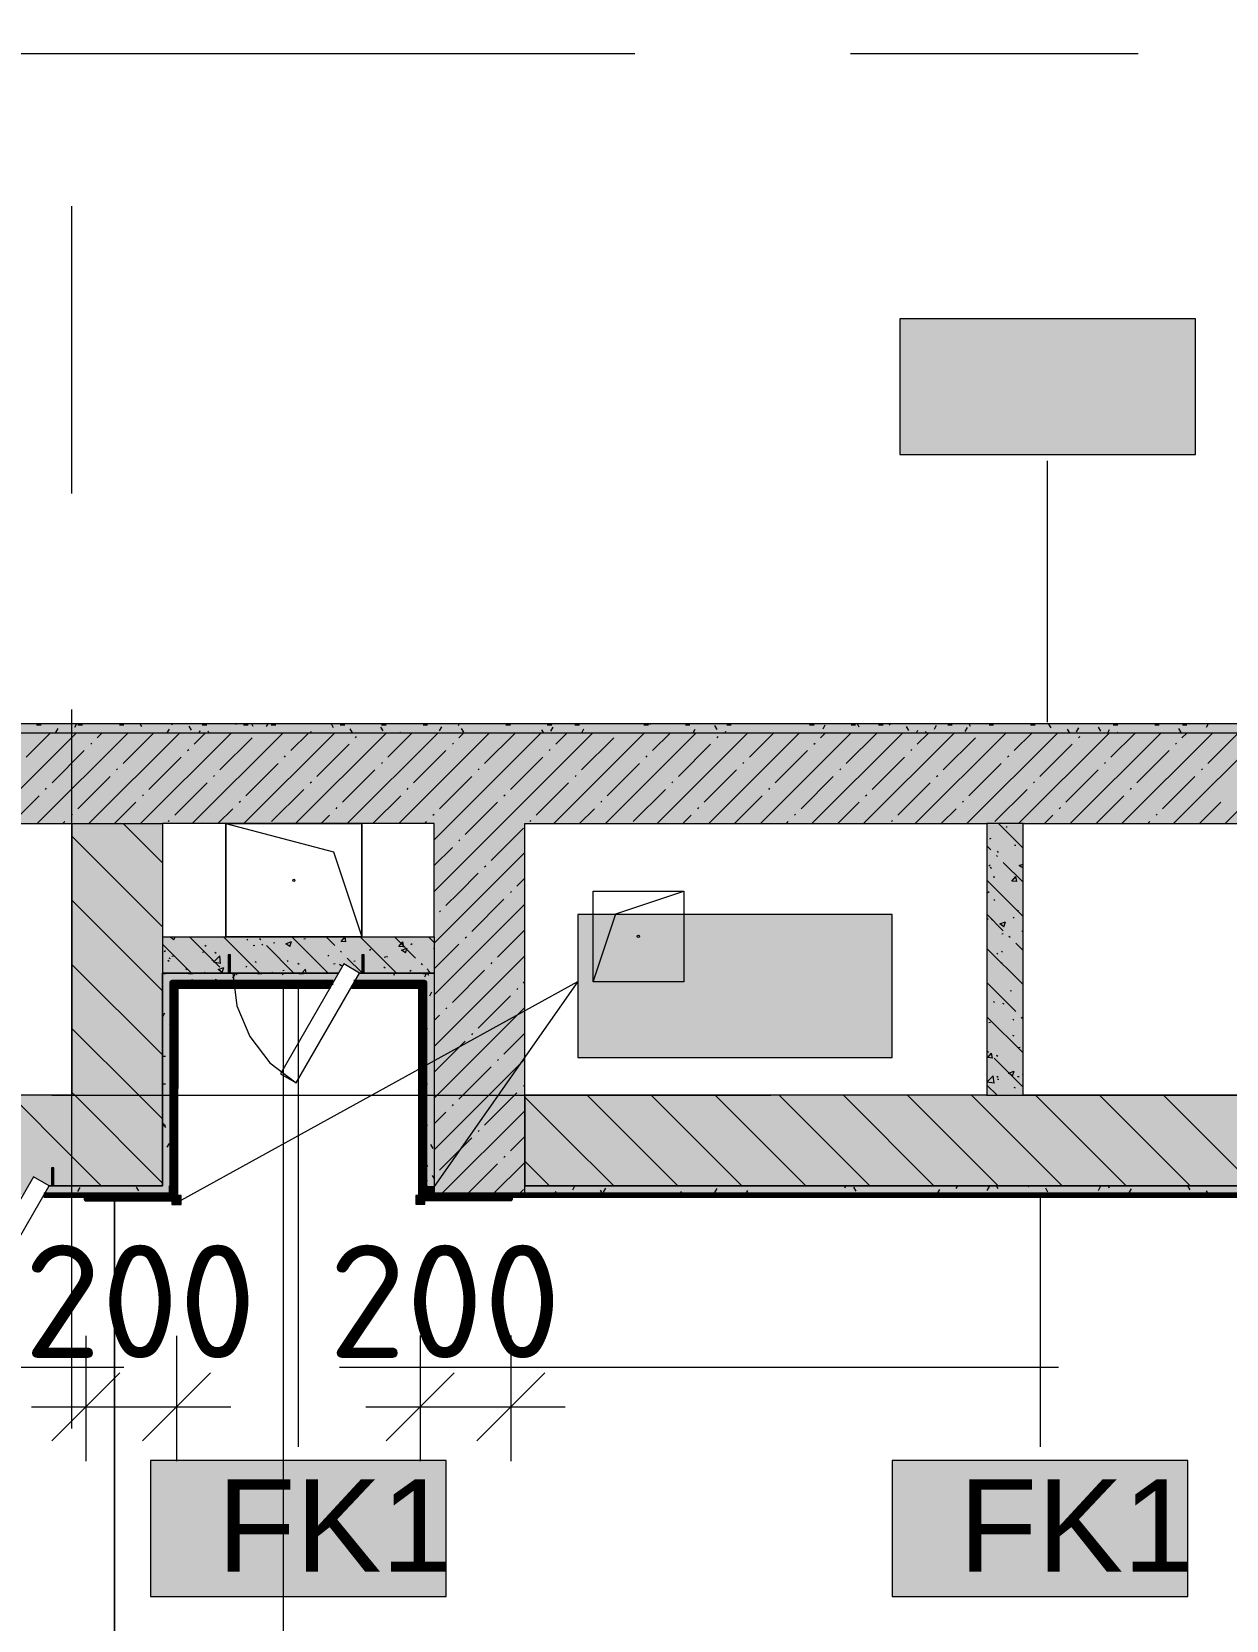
# Model space of a CAD drawing. Header units: millimetres. Extents: x -3817 to 677485, y -22715 to 103890.
# Drawn here: x 61315 to 63952, y 11852 to 15360 of the extents above; entities that cross this region are included whole.
import ezdxf

# ---------------------------------------------------------------- set-up
doc = ezdxf.new("R2010")
doc.units = ezdxf.units.MM
doc.layers.add('PDF _Геометрия', color=7, linetype='Continuous', true_color=0x1d1d1d)
doc.layers.add('PDF _Сплошная заливка', color=7, linetype='Continuous', true_color=0xffffff)
doc.layers.add('PDF _Текст', color=7, linetype='Continuous')
doc.styles.add('PDF GOST-Common', font='arial.ttf')
doc.styles.add('PDF ISOCPEUR', font='isocpeur.ttf')

msp = doc.modelspace()

# ---------------------------------------------------------------- hatches: boundary and pattern name
at = {"layer": 'PDF _Сплошная заливка', "transparency": 33554559}
for points in [[(62268.2, 13811.3), (66383.3, 13811.3), (66383.3, 13831.3), (61003.3, 13831.3), (61003.3, 13811.3)], [(63503.3, 13611.3), (66403.3, 13611.3), (66403.3, 13811.3), (61003.3, 13811.3), (61003.3, 13611.3), (63423.3, 13611.3)], [(62268.2, 13458.7), (62403.3, 13458.7), (62403.3, 13611.3), (62203.3, 13611.3), (62203.3, 13458.7)], [(61403.3, 13011.4), (61603.3, 13011.4), (61603.3, 13458.7), (61403.3, 13458.7), (61403.3, 13109.7)], [(62403.3, 12791.4), (62403.3, 13458.7), (62203.3, 13458.7), (62203.3, 12791.4), (62268.2, 12791.4)], [(62203.3, 13281.3), (62203.3, 13361.3), (61603.3, 13361.3), (61603.3, 13281.3), (61748.3, 13281.3), (61748.3, 13321.3), (61753.3, 13321.3), (61753.3, 13281.3), (61992.1, 13281.3), (62003.6, 13301.4), (62038.3, 13281.3), (62043.3, 13281.3), (62043.3, 13321.3), (62048.3, 13321.3), (62048.3, 13281.3)], [(61603.3, 12811.3), (61623.3, 12811.3), (61623.3, 13261.4), (61603.3, 13261.4), (61603.3, 12884.9)], [(62183.3, 12811.3), (62203.3, 12811.3), (62203.3, 13281.3), (62183.3, 13281.3), (62183.3, 12884.9)], [(59583.3, 12811.3), (60963.3, 12811.3), (60963.3, 12851.3), (60968.3, 12851.3), (60968.3, 12811.3), (61307.1, 12811.3), (61318.6, 12831.3), (61353.3, 12811.3), (61358.3, 12811.3), (61358.3, 12851.3), (61363.3, 12851.3), (61363.3, 12811.3), (61403.3, 12811.3), (61403.3, 13011.4), (59583.3, 13011.4)], [(61603.3, 12811.3), (61603.3, 13011.4), (61403.3, 13011.4), (61403.3, 12811.3), (61526.1, 12811.3)]]:
    msp.add_hatch(color=256, dxfattribs=at).paths.add_polyline_path(points)
h = msp.add_hatch(color=256, dxfattribs=at)
h.paths.add_polyline_path([(62183.3, 13261.4), (62183.3, 13281.3), (62038.3, 13281.3), (62026.7, 13261.4), (62182.3, 13261.4)], flags=0)
h.paths.add_polyline_path([(61603.3, 13261.4), (61980.5, 13261.4), (61992.1, 13281.3), (61603.3, 13281.3)], flags=0)
at = {"layer": 'PDF _Сплошная заливка', "true_color": 0x8080ff, "transparency": 33554559}
h = msp.add_hatch(color=171, dxfattribs=at)
h.paths.add_polyline_path([(61863.6, 13250.3), (61974.2, 13250.3), (61980, 13260.4), (61624.3, 13260.4), (61624.3, 13250.3)], flags=0)
h.paths.add_polyline_path([(62182.3, 13250.3), (62182.3, 13260.4), (62026.1, 13260.4), (62020.4, 13250.3), (62038.3, 13250.3)], flags=0)
at = {"layer": 'PDF _Сплошная заливка', "transparency": 33554559}
h = msp.add_hatch(color=256, dxfattribs=at)
h.paths.add_polyline_path([(73783.3, 12811.3), (73783.3, 13011.4), (73173.1, 13011.4), (73173.1, 12811.3), (73203.1, 12811.3)], flags=0)
h.paths.add_polyline_path([(72223.1, 12811.3), (72223.1, 13011.4), (69862.1, 13011.4), (69862.1, 12811.3), (72193.1, 12811.3)], flags=0)
h.paths.add_polyline_path([(68205.7, 12811.3), (68912.1, 12811.3), (68912.1, 13011.4), (67003.3, 13011.4), (67003.3, 12811.3)], flags=0)
h.paths.add_polyline_path([(65237, 12811.3), (66803.3, 12811.3), (66803.3, 13011.4), (62491.6, 13011.4), (62491.6, 12811.3)], flags=0)
h = msp.add_hatch(color=256, dxfattribs=at)
h.paths.add_polyline_path([(56643.3, 12791.4), (56853.3, 12791.4), (56853.3, 12811.3), (56643.3, 12811.3)], flags=0)
h.paths.add_polyline_path([(53362, 12791.4), (55435.5, 12791.4), (55447.1, 12811.3), (51953.3, 12811.3), (51953.3, 12791.4)], flags=0)
h.paths.add_polyline_path([(55943.3, 12791.4), (55943.3, 12811.3), (55493.3, 12811.3), (55481.7, 12791.4), (55493.3, 12791.4)], flags=0)
h.paths.add_polyline_path([(57553.3, 12791.4), (57773.3, 12791.4), (57773.3, 12811.3), (57553.3, 12811.3)], flags=0)
h.paths.add_polyline_path([(61403.3, 12791.4), (61403.3, 12811.3), (61353.3, 12811.3), (61341.7, 12791.4), (61353.3, 12791.4)], flags=0)
h.paths.add_polyline_path([(58683.3, 12791.4), (58683.3, 12811.3), (58473.3, 12811.3), (58473.3, 12791.4)], flags=0)
h.paths.add_polyline_path([(61295.5, 12791.4), (61307.1, 12811.3), (59383.3, 12811.3), (59383.3, 12791.4), (61128.6, 12791.4)], flags=0)
h = msp.add_hatch(color=256, dxfattribs=at)
h.paths.add_polyline_path([(75627.5, 12791.4), (75723.3, 12791.4), (75723.3, 12811.3), (73203.1, 12811.1), (73203.1, 12803.3), (73173.1, 12803.3), (73173.1, 12791.4), (74143.2, 12791.4)], flags=0)
h.paths.add_polyline_path([(71174.4, 12791.4), (72223.1, 12791.4), (72223.1, 12803.3), (72193.1, 12803.3), (72193.1, 12811.3), (69892.1, 12811.3), (69892.1, 12803.3), (69862.1, 12803.3), (69862.1, 12791.4)], flags=0)
h.paths.add_polyline_path([(68912.1, 12791.4), (68912.1, 12803.3), (68882.1, 12803.3), (68882.1, 12811.3), (62491.6, 12811.3), (62491.6, 12791.4), (68882.1, 12791.4)], flags=0)
at = {"layer": 'PDF _Сплошная заливка', "true_color": 0x8080ff, "transparency": 33554559}
msp.add_hatch(color=171, dxfattribs=at).paths.add_polyline_path([(61634.3, 12780.3), (61634.3, 12790.4), (61434.3, 12790.4), (61434.3, 12780.3), (61526.1, 12780.3)])

# ---------------------------------------------------------------- linework, layer by layer
at = {"layer": 'PDF _Геометрия', "color": 9, "lineweight": 9, "true_color": 0xc0c0c0}
for points in [[(66383.3, 13811.3), (61003.3, 13811.3), (61003.3, 13831.3), (61003.3, 14211.3), (60403.3, 14211.3), (60403.3, 13831.3), (60403.3, 13811.3), (57813.3, 13811.3), (57793.3, 13811.3), (57793.3, 17785.1), (57793.3, 17731.3), (57593.3, 17731.3), (57593.3, 17785.1), (57593.3, 17731.3), (57793.3, 17731.3), (57793.3, 13811.3), (60403.3, 13811.3), (60403.3, 13611.3), (59583.3, 13611.3), (59583.3, 13011.4), (60803.3, 13011.4), (60803.3, 13611.3)], [(66803.3, 13611.3), (66803.3, 13011.4), (64703.3, 13011.4), (64703.3, 13611.3), (66403.3, 13611.3), (66403.3, 13811.3), (61003.3, 13811.3)], [(61623.3, 12811.3), (61623.3, 12791.4), (61403.3, 12791.4), (61341.7, 12791.4)], [(62183.3, 12811.3), (62183.3, 12791.4), (62203.3, 12791.4)], [(62403.3, 12791.4), (62203.3, 12791.4), (62403.3, 12791.4), (62491.6, 12791.4), (68912.1, 12791.4), (68912.1, 12803.3)]]:
    msp.add_lwpolyline(points, dxfattribs=at)
at = {"layer": 'PDF _Геометрия', "color": 253, "lineweight": 9, "true_color": 0xaaaaaa}
for points in [[(61058.8, 15311.3), (62646.3, 15311.3)], [(63122.6, 15311.3), (63757.6, 15311.3)], [(61403.3, 14339.8), (61403.3, 14974.8)], [(61403.3, 12276), (61403.3, 13863.5)], [(61758.3, 13281.3), (61767.8, 13208.9), (61795.8, 13141.4), (61840.3, 13083.4), (61898.3, 13038.9)], [(61358.8, 13011.4), (62946.3, 13011.4)], [(63422.6, 13011.4), (64057.6, 13011.4)], [(60882.6, 12411.3), (61517.6, 12411.3)], [(61993.8, 12411.3), (63581.3, 12411.3)]]:
    msp.add_lwpolyline(points, dxfattribs=at)
at = {"layer": 'PDF _Геометрия', "color": 7, "lineweight": 9}
for points in [[(63884, 14726), (63230.9, 14726), (63230.9, 14426), (63884, 14426)], [(62043.3, 13361.3), (61743.3, 13361.3), (61743.3, 13611.3), (62043.3, 13611.3)], [(62043.3, 13361.3), (62043.3, 13611.3), (61743.3, 13611.3), (61743.3, 13361.3)], [(62754, 13462.1), (62754, 13262.1), (62554, 13262.1), (62554, 13462.1)], [(63214.2, 13410.3), (62520.3, 13410.3), (62520.3, 13095), (63214.2, 13095)], [(63214.2, 13410.3), (62520.3, 13410.3), (62520.3, 13095), (63214.2, 13095)], [(62229.8, 12204.9), (61576.7, 12204.9), (61576.7, 11904.9), (62229.8, 11904.9)], [(63867.4, 12204.9), (63214.2, 12204.9), (63214.2, 11904.9), (63867.4, 11904.9)]]:
    msp.add_lwpolyline(points, close=True, dxfattribs=at)
for points in [[(63557.5, 13835.3), (63557.5, 14412.1)], [(66375.3, 13831.3), (61031.3, 13831.3)], [(61403.3, 13611.3), (61603.3, 13611.3)], [(61743.3, 13611.3), (61980.8, 13548.8), (62043.3, 13361.3)], [(63503.3, 13611.3), (63423.3, 13611.3)], [(62554, 13262.1), (62604, 13412.1), (62754, 13462.1)], [(61603.3, 13361.3), (61603.3, 13281.3)], [(62203.3, 13361.3), (62203.3, 13281.3), (62203.3, 12931.9), (62203.3, 12811.3), (62203.3, 12791.4)], [(61980.5, 13261.4), (61623.3, 13261.4)], [(61623.3, 13260.4), (61623.3, 12811.3)], [(61644.3, 12780.1), (62520.3, 13262.8), (62182.3, 12780.6)], [(61903.2, 13260.8), (61903.2, 12235)], [(62182.3, 13261.4), (62026.7, 13261.4)], [(62183.3, 12811.3), (62183.3, 12931.9), (62183.3, 13261.4)], [(62203.3, 13281.3), (62203.3, 12931.9), (62203.3, 12811.3)], [(61869.9, 13255.4), (61869.9, 11609.3), (61823.7, 11609.3)], [(63423.3, 13011.4), (63503.3, 13011.4)], [(62403.3, 12791.4), (62403.3, 12811.3)], [(61497.1, 12786.3), (61497.1, 11781.3), (61497.1, 12785.4)], [(63540.8, 12790.8), (63540.8, 12235)], [(61434.3, 12480.3), (61434.3, 12323.5), (61434.3, 12203.5)], [(61634.3, 12480.3), (61634.3, 12323.5), (61634.3, 12203.5)], [(62172.3, 12481.3), (62172.3, 12323.5), (62172.3, 12203.5)], [(62372.3, 12481.3), (62372.3, 12323.5), (62372.3, 12203.5)], [(61314.3, 12323.5), (61754.3, 12323.5)], [(62052.3, 12323.5), (62492.3, 12323.5)]]:
    msp.add_lwpolyline(points, dxfattribs=at)
at = {"layer": 'PDF _Геометрия', "color": 253, "lineweight": 9, "true_color": 0x9b9b9b}
for points in [[(61325.2, 13829), (61335.2, 13829)], [(61372.3, 13821.2), (61367.2, 13812.5)], [(61413.4, 13831.3), (61408.9, 13823.6)], [(61416.6, 13829), (61426.7, 13829)], [(61508.1, 13829), (61518.1, 13829)], [(61518.9, 13831.3), (61518.6, 13830.7)], [(61557.6, 13824.8), (61553.8, 13831.3)], [(61618, 13820.1), (61613, 13811.4)], [(61625.6, 13828.9), (61624.2, 13831.3)], [(61667.3, 13817.7), (61662.2, 13826.4)], [(61690.9, 13829), (61701, 13829)], [(61765.3, 13831.3), (61764.3, 13829.6)], [(61782.4, 13829), (61792.4, 13829)], [(61803.3, 13825.9), (61800.2, 13831.3)], [(61835.7, 13831.3), (61832.3, 13825.5)], [(61843.3, 13829), (61853.4, 13829)], [(61981, 13822.9), (61976.2, 13831.3)], [(61995.7, 13829), (62005.8, 13829)], [(62022.7, 13811.7), (62017.6, 13820.5)], [(62090.7, 13815.8), (62085.7, 13824.5)], [(62087.2, 13829), (62097.2, 13829)], [(62178.6, 13829), (62188.7, 13829)], [(62219.2, 13825), (62214.1, 13816.2)], [(62258, 13831.3), (62255.8, 13827.4)], [(62268.4, 13812.8), (62263.4, 13821.5)], [(62361.5, 13829), (62371.6, 13829)], [(62452.9, 13829), (62463, 13829)], [(62464.9, 13823.9), (62459.9, 13815.2)], [(62513.9, 13829), (62524, 13829)], [(62532.9, 13819.8), (62528.1, 13811.3)], [(62666.3, 13829), (62676.4, 13829)], [(62680.4, 13831.3), (62679.2, 13829.3)], [(62757.7, 13829), (62767.8, 13829)], [(62786.3, 13830.3), (62785.6, 13831.3)], [(62827.9, 13819.1), (62822.9, 13827.8)], [(62849.2, 13829), (62859.2, 13829)], [(63032.1, 13829), (63042.1, 13829)], [(63066, 13828.7), (63061, 13820)], [(63102.7, 13831.3), (63102.6, 13831.2)], [(63123.5, 13829), (63133.6, 13829)], [(63141.7, 13824.3), (63137.6, 13831.3)], [(63184.5, 13829), (63194.5, 13829)], [(63209.7, 13828.4), (63208, 13831.3)], [(63251.3, 13817.2), (63246.3, 13825.9)], [(63311.8, 13827.7), (63306.7, 13818.9)], [(63336.9, 13829), (63346.9, 13829)], [(63379.8, 13823.6), (63374.8, 13814.9)], [(63387.4, 13825.4), (63384, 13831.3)], [(63428.3, 13829), (63438.4, 13829)], [(63519.7, 13829), (63529.8, 13829)], [(63565.1, 13822.4), (63560.1, 13831.1)], [(63606.7, 13811.3), (63601.7, 13819.9)], [(63625.5, 13822.5), (63620.5, 13813.8)], [(63674.8, 13815.3), (63669.8, 13824)], [(63702.6, 13829), (63712.7, 13829)], [(63794.1, 13829), (63804.1, 13829)], [(63852.5, 13812.3), (63847.5, 13821)], [(63855, 13829), (63865.1, 13829)], [(63912.2, 13831.3), (63907.9, 13823.8)], [(61686, 13816), (61683.4, 13811.3)], [(61706.1, 13811.3), (61703.9, 13815.3)], [(61931.8, 13814.9), (61929.7, 13811.3)], [(62128.5, 13811.3), (62127.3, 13813.4)], [(62423.3, 13812.7), (62422.5, 13811.3)], [(62445.2, 13811.3), (62441.1, 13818.6)], [(62550.8, 13811.3), (62550.7, 13811.5)], [(62778.7, 13818.7), (62774.4, 13811.3)], [(62846.7, 13814.6), (62844.8, 13811.3)], [(63270.1, 13816.5), (63267.2, 13811.3)], [(63289.9, 13811.3), (63288, 13814.8)], [(63693.6, 13818.4), (63689.5, 13811.3)], [(63712.3, 13811.3), (63711.4, 13812.9)], [(61603.3, 13280.4), (61609.6, 13280.4)], [(61660.5, 13280.4), (61670.5, 13280.4)], [(61671.7, 13261.4), (61668.5, 13266.9)], [(61721.4, 13267.6), (61717.8, 13261.4)], [(61763, 13278.8), (61758, 13270.1)], [(61768, 13277.5), (61765.8, 13281.3)], [(61799.7, 13281.3), (61799.7, 13281.2)], [(61812.9, 13280.4), (61822.9, 13280.4)], [(61847.7, 13261.4), (61846.2, 13263.9)], [(61870.1, 13281.3), (61867.7, 13277.2)], [(61904.3, 13280.4), (61914.4, 13280.4)], [(61967.1, 13266.5), (61964.1, 13261.4)], [(62035.2, 13262.5), (62034.5, 13261.4)], [(62116.5, 13281.3), (62113.4, 13276.1)], [(62178.6, 13280.4), (62183.3, 13280.4), (62188.7, 13280.4)], [(62186.5, 13280.7), (62183.3, 13275.1), (62181.5, 13272)], [(62191.4, 13275.6), (62188.1, 13281.3)], [(62197.6, 13239.1), (62192.6, 13230.3)], [(61607.7, 13192.5), (61603.3, 13184.9)], [(61623.3, 13162.4), (61619.8, 13168.4)], [(62183.3, 13158.5), (62188.7, 13158.5)], [(61603.3, 13097.5), (61609.6, 13097.5)], [(61603.3, 13036.5), (61609.6, 13036.5)], [(62183.3, 13036.5), (62188.7, 13036.5)], [(61606.6, 12946.8), (61603.3, 12941.1)], [(61603.3, 12945.1), (61609.6, 12945.1)], [(61610.7, 12940.4), (61605.7, 12949.1)], [(62183.3, 12945.1), (62188.7, 12945.1)], [(61617.7, 12905.2), (61612.7, 12896.5)], [(62200.7, 12893.8), (62195.6, 12902.6)], [(62188.4, 12857.3), (62183.4, 12848.5)], [(61420.7, 12807.7), (61415.7, 12799)], [(61458, 12811.3), (61457.3, 12810.2)], [(61550.8, 12800.2), (61545.8, 12808.9)], [(62183.3, 12823.2), (62188.7, 12823.2)], [(62203.3, 12828.4), (62199.7, 12834.5)], [(62513.3, 12810.4), (62508.3, 12801.7)], [(62575.4, 12793.4), (62570.4, 12802.1)], [(62581.3, 12806.4), (62576.3, 12797.6)], [(62827.1, 12805.3), (62822, 12796.6)], [(63093.3, 12810.9), (63093, 12811.3)], [(63112.1, 12811.3), (63109.4, 12806.6)], [(63134.9, 12799.7), (63129.9, 12808.4)], [(63318.5, 12803.1), (63313.5, 12794.4)], [(63358.5, 12811.3), (63355.2, 12805.5)], [(63428.2, 12810.1), (63423.2, 12801.4)], [(63448.7, 12804.9), (63444.9, 12811.3)], [(63516.7, 12809), (63515.3, 12811.3)], [(63558.3, 12797.8), (63553.3, 12806.5)], [(63673.9, 12809.1), (63668.9, 12800.3)], [(63694.4, 12806), (63691.3, 12811.3)], [(63742, 12805), (63737, 12796.3)], [(63872.1, 12803), (63867.3, 12811.3)], [(61386.1, 12792.7), (61396.2, 12792.7)], [(61569, 12792.7), (61579.1, 12792.7)], [(61623.3, 12792.8), (61622.4, 12791.4)], [(62435.8, 12791.4), (62434.3, 12794)], [(62471.7, 12799.3), (62467.1, 12791.4)], [(62544.4, 12792.7), (62554.4, 12792.7)], [(62635.8, 12792.7), (62645.9, 12792.7)], [(62727.3, 12792.7), (62737.3, 12792.7)], [(62752.6, 12791.4), (62748.1, 12799.2)], [(62858.2, 12791.4), (62857.7, 12792.1)], [(62895.1, 12801.2), (62890.1, 12792.5)], [(62910.1, 12792.7), (62920.2, 12792.7)], [(63001.6, 12792.7), (63011.6, 12792.7)], [(63062.5, 12792.7), (63072.6, 12792.7)], [(63214.9, 12792.7), (63225, 12792.7)], [(63276.9, 12791.9), (63276.6, 12791.4)], [(63306.4, 12792.7), (63316.4, 12792.7)], [(63397.8, 12792.7), (63407.9, 12792.7)], [(63580.7, 12792.7), (63590.8, 12792.7)], [(63597.3, 12791.4), (63594.9, 12795.4)], [(63672.1, 12792.7), (63682.2, 12792.7)], [(63733.1, 12792.7), (63743.2, 12792.7)], [(63885.5, 12792.7), (63895.6, 12792.7)], [(63913.7, 12791.8), (63908.7, 12800.5)]]:
    msp.add_lwpolyline(points, dxfattribs=at)
at = {"layer": 'PDF _Геометрия', "lineweight": 9}
for points in [[(61212.5, 13611.3), (61412.5, 13811.3)], [(61302.4, 13758.2), (61355.5, 13811.3)], [(61326.6, 13611.3), (61526.6, 13811.3)], [(61440.6, 13611.3), (61640.6, 13811.3)], [(61444.9, 13786.7), (61447.3, 13789.1)], [(61459.2, 13801), (61469.6, 13811.3)], [(61516.2, 13744), (61583.6, 13811.3)], [(61554.7, 13611.3), (61754.7, 13811.3)], [(61668.7, 13611.3), (61868.7, 13811.3)], [(61673, 13786.7), (61697.7, 13811.3)], [(61730.1, 13729.7), (61801.3, 13801)], [(61782.8, 13611.3), (61982.8, 13811.3)], [(61886.9, 13772.5), (61925.8, 13811.3)], [(61896.8, 13611.3), (62096.8, 13811.3)], [(61943.9, 13715.4), (62015.2, 13786.7)], [(62010.9, 13611.3), (62210.9, 13811.3)], [(62029.4, 13801), (62031.8, 13803.4)], [(62100.7, 13758.2), (62153.9, 13811.3)], [(62124.9, 13611.3), (62324.9, 13811.3)], [(62203.3, 13575.6), (62239, 13611.3), (62439, 13811.3)], [(62203.3, 13461.6), (62353, 13611.3), (62553, 13811.3)], [(62243.3, 13786.7), (62245.7, 13789.1)], [(62257.5, 13801), (62267.9, 13811.3)], [(62314.6, 13744), (62382, 13811.3)], [(62467.1, 13611.3), (62667.1, 13811.3)], [(62471.4, 13786.7), (62496, 13811.3)], [(62528.4, 13729.7), (62599.7, 13801)], [(62581.1, 13611.3), (62781.1, 13811.3)], [(62685.2, 13772.5), (62724.1, 13811.3)], [(62695.2, 13611.3), (62895.2, 13811.3)], [(62742.3, 13715.4), (62813.5, 13786.7)], [(62809.2, 13611.3), (63009.2, 13811.3)], [(62827.8, 13801), (62830.2, 13803.4)], [(62899.1, 13758.2), (62952.2, 13811.3)], [(62923.3, 13611.3), (63123.3, 13811.3)], [(63037.3, 13611.3), (63237.3, 13811.3)], [(63041.6, 13786.7), (63044, 13789.1)], [(63055.9, 13801), (63066.3, 13811.3)], [(63112.9, 13744), (63180.3, 13811.3)], [(63151.4, 13611.3), (63351.4, 13811.3)], [(63265.4, 13611.3), (63465.4, 13811.3)], [(63269.7, 13786.7), (63294.4, 13811.3)], [(63326.8, 13729.7), (63398, 13801)], [(63379.5, 13611.3), (63579.5, 13811.3)], [(63483.6, 13772.5), (63522.5, 13811.3)], [(63493.5, 13611.3), (63693.5, 13811.3)], [(63540.6, 13715.4), (63611.9, 13786.7)], [(63607.6, 13611.3), (63807.6, 13811.3)], [(63626.1, 13801), (63628.5, 13803.4)], [(63697.4, 13758.2), (63750.5, 13811.3)], [(63721.6, 13611.3), (63921.6, 13811.3)], [(63835.7, 13611.3), (64035.7, 13811.3)], [(63840, 13786.7), (63842.3, 13789.1)], [(63854.2, 13801), (63864.6, 13811.3)], [(63911.3, 13744), (63978.6, 13811.3)], [(63949.7, 13611.3), (64149.7, 13811.3)], [(61359.4, 13701.2), (61430.7, 13772.5)], [(61573.2, 13686.9), (61644.5, 13758.2)], [(61658.8, 13772.5), (61661.2, 13774.8)], [(61872.6, 13758.2), (61875, 13760.6)], [(62157.8, 13701.2), (62229, 13772.5)], [(62371.6, 13686.9), (62442.9, 13758.2)], [(62457.1, 13772.5), (62459.5, 13774.8)], [(62671, 13758.2), (62673.3, 13760.6)], [(62956.1, 13701.2), (63027.4, 13772.5)], [(63169.9, 13686.9), (63241.2, 13758.2)], [(63255.5, 13772.5), (63257.8, 13774.8)], [(63469.3, 13758.2), (63471.7, 13760.6)], [(63754.4, 13701.2), (63825.7, 13772.5)], [(61416.4, 13644.2), (61487.7, 13715.4)], [(61502, 13729.7), (61504.3, 13732.1)], [(61715.8, 13715.4), (61718.2, 13717.8)], [(61787.1, 13672.7), (61858.4, 13744)], [(62000.9, 13658.4), (62072.2, 13729.7)], [(62086.5, 13744), (62088.8, 13746.3)], [(62214.8, 13644.2), (62286.1, 13715.4)], [(62300.3, 13729.7), (62302.7, 13732.1)], [(62514.2, 13715.4), (62516.5, 13717.8)], [(62585.4, 13672.7), (62656.7, 13744)], [(62799.3, 13658.4), (62870.6, 13729.7)], [(62884.8, 13744), (62887.2, 13746.3)], [(63013.1, 13644.2), (63084.4, 13715.4)], [(63098.7, 13729.7), (63101, 13732.1)], [(63312.5, 13715.4), (63314.9, 13717.8)], [(63383.8, 13672.7), (63455.1, 13744)], [(63597.6, 13658.4), (63668.9, 13729.7)], [(63683.2, 13744), (63685.5, 13746.3)], [(63811.5, 13644.2), (63882.7, 13715.4)], [(63897, 13729.7), (63899.4, 13732.1)], [(61345.1, 13686.9), (61347.5, 13689.3)], [(61630.3, 13629.9), (61701.6, 13701.2)], [(61844.1, 13615.7), (61915.4, 13686.9)], [(61929.7, 13701.2), (61932, 13703.6)], [(62143.5, 13686.9), (62145.9, 13689.3)], [(62428.6, 13629.9), (62499.9, 13701.2)], [(62642.5, 13615.7), (62713.7, 13686.9)], [(62728, 13701.2), (62730.4, 13703.6)], [(62941.8, 13686.9), (62944.2, 13689.3)], [(63227, 13629.9), (63298.2, 13701.2)], [(63440.8, 13615.7), (63512.1, 13686.9)], [(63526.3, 13701.2), (63528.7, 13703.6)], [(63740.2, 13686.9), (63742.6, 13689.3)], [(61269.6, 13611.3), (61330.9, 13672.7)], [(61497.7, 13611.3), (61544.7, 13658.4)], [(61559, 13672.7), (61561.4, 13675)], [(61725.8, 13611.3), (61758.6, 13644.2)], [(61772.8, 13658.4), (61775.2, 13660.8)], [(61986.7, 13644.2), (61989, 13646.5)], [(62067.9, 13611.3), (62129.2, 13672.7)], [(62271.8, 13587.1), (62296, 13611.3), (62343.1, 13658.4)], [(62357.3, 13672.7), (62359.7, 13675)], [(62524.1, 13611.3), (62556.9, 13644.2)], [(62571.2, 13658.4), (62573.6, 13660.8)], [(62785, 13644.2), (62787.4, 13646.5)], [(62866.3, 13611.3), (62927.6, 13672.7)], [(63094.4, 13611.3), (63141.4, 13658.4)], [(63155.7, 13672.7), (63158.1, 13675)], [(63322.5, 13611.3), (63355.3, 13644.2)], [(63369.5, 13658.4), (63371.9, 13660.8)], [(63583.4, 13644.2), (63585.7, 13646.5)], [(63664.6, 13611.3), (63725.9, 13672.7)], [(63892.7, 13611.3), (63939.8, 13658.4)], [(61383.6, 13611.3), (61387.9, 13615.7)], [(61402.2, 13629.9), (61404.5, 13632.3)], [(61603.3, 13524.8), (61516.7, 13611.3)], [(61616, 13615.7), (61618.4, 13618)], [(61953.9, 13611.3), (61972.4, 13629.9)], [(62182, 13611.3), (62186.3, 13615.7)], [(62200.5, 13629.9), (62202.9, 13632.3)], [(62414.4, 13615.7), (62416.7, 13618)], [(62752.2, 13611.3), (62770.8, 13629.9)], [(62980.3, 13611.3), (62984.6, 13615.7)], [(62998.9, 13629.9), (63001.2, 13632.3)], [(63212.7, 13615.7), (63215.1, 13618)], [(63550.5, 13611.3), (63569.1, 13629.9)], [(63778.6, 13611.3), (63783, 13615.7)], [(63797.2, 13629.9), (63799.6, 13632.3)], [(61603.3, 13383.3), (61528, 13458.7), (61403.3, 13583.3)], [(62257.5, 13572.9), (62259.9, 13575.3)], [(62328.8, 13530.1), (62400.1, 13601.4)], [(62203.3, 13518.6), (62243.3, 13558.6)], [(62203.3, 13347.5), (62314.4, 13458.7), (62403.3, 13547.5)], [(62314.6, 13515.9), (62316.9, 13518.2)], [(62229, 13430.3), (62257.4, 13458.7), (62300.3, 13501.6)], [(62385.8, 13473.1), (62403.3, 13490.5)], [(61603.3, 13241.9), (61403.3, 13441.9)], [(62203.3, 13233.5), (62403.3, 13433.5)], [(62286.1, 13373.3), (62357.3, 13444.6)], [(62371.6, 13458.8), (62374, 13461.2)], [(62214.8, 13416.1), (62217.1, 13418.4)], [(62343.1, 13316.3), (62403.3, 13376.5)], [(62203.3, 13290.5), (62257.5, 13344.8)], [(62271.8, 13359), (62274.2, 13361.4)], [(61603.3, 13100.5), (61403.3, 13300.5)], [(62203.3, 13119.4), (62403.3, 13319.4)], [(62328.8, 13302), (62331.2, 13304.4)], [(62243.3, 13216.5), (62314.6, 13287.8)], [(62400.1, 13259.3), (62403.3, 13262.4)], [(62300.3, 13159.5), (62371.6, 13230.7)], [(62385.8, 13245), (62388.2, 13247.4)], [(62203.3, 13005.4), (62403.3, 13205.4)], [(62203.3, 13176.5), (62214.8, 13188)], [(62229, 13202.2), (62231.4, 13204.6)], [(61603.3, 12959.1), (61551, 13011.4), (61403.3, 13159.1)], [(62203.3, 13062.4), (62271.8, 13130.9)], [(62286.1, 13145.2), (62288.4, 13147.6)], [(62357.3, 13102.4), (62403.3, 13148.4)], [(62203.3, 12891.3), (62403.3, 13091.3)], [(62343.1, 13088.2), (62345.5, 13090.5)], [(62257.5, 13002.6), (62328.8, 13073.9)], [(61603.3, 12817.7), (61409.6, 13011.4), (61403.3, 13017.7)], [(62314.6, 12945.6), (62385.8, 13016.9)], [(62400.1, 13031.2), (62402.5, 13033.5)], [(61468.2, 12811.3), (61403.3, 12876.2), (61268.2, 13011.4)], [(62217.3, 12791.4), (62403.3, 12977.3)], [(62243.3, 12988.4), (62245.7, 12990.8)], [(62599.5, 12811.3), (62491.6, 12919.2), (62403.3, 13007.6)], [(62740.9, 12811.3), (62540.9, 13011.4)], [(62882.4, 12811.3), (62682.4, 13011.4)], [(63023.8, 12811.3), (62823.8, 13011.4)], [(63165.2, 12811.3), (62965.2, 13011.4)], [(63306.6, 12811.3), (63106.6, 13011.4)], [(63448.1, 12811.3), (63248.1, 13011.4)], [(63589.5, 12811.3), (63389.5, 13011.4)], [(63730.9, 12811.3), (63530.9, 13011.4)], [(63872.3, 12811.3), (63672.3, 13011.4)], [(64013.7, 12811.3), (63813.7, 13011.4)], [(62203.3, 12948.4), (62229, 12974.1)], [(62214.8, 12845.8), (62286.1, 12917.1)], [(62300.3, 12931.4), (62302.7, 12933.7)], [(62371.6, 12888.6), (62403.3, 12920.3)], [(62357.3, 12874.3), (62359.7, 12876.7)], [(62274.4, 12791.4), (62343.1, 12860.1)], [(62331.4, 12791.4), (62403.3, 12863.2)], [(62458.1, 12811.3), (62403.3, 12866.2)], [(62388.4, 12791.4), (62400.1, 12803.1)]]:
    msp.add_lwpolyline(points, dxfattribs=at)
at = {"layer": 'PDF _Геометрия', "color": 9, "lineweight": 9, "true_color": 0xc0c0c0}
for points in [[(61403.3, 13458.7), (61403.3, 13011.4), (61003.3, 13011.4), (61003.3, 13611.3), (61403.3, 13611.3)], [(62203.3, 13458.7), (62203.3, 13611.3), (61603.3, 13611.3), (61603.3, 13458.7), (61603.3, 13361.3), (62203.3, 13361.3)], [(62403.3, 13011.4), (62403.3, 12811.3), (62491.6, 12811.3), (66803.3, 12811.3), (67003.3, 12811.3), (68882.1, 12811.3), (62491.6, 12811.3), (62403.3, 12811.3), (62403.3, 13458.7), (62403.3, 13611.3), (63423.3, 13611.3), (63423.3, 13011.4), (62491.6, 13011.4)], [(64623.3, 13611.3), (64623.3, 13011.4), (63503.3, 13011.4), (63503.3, 13611.3)], [(61403.3, 12811.3), (61603.3, 12811.3), (61603.3, 13011.4), (61603.3, 13281.3), (61992.1, 13281.3), (61603.3, 13281.3), (61603.3, 13261.4), (61603.3, 12811.3)], [(62038.3, 13281.3), (62183.3, 13281.3), (62203.3, 13281.3)], [(61403.3, 12811.3), (61353.3, 12811.3)]]:
    msp.add_lwpolyline(points, close=True, dxfattribs=at)
at = {"layer": 'PDF _Геометрия', "color": 252, "lineweight": 9, "true_color": 0x878787}
for points in [[(63503.3, 13557.4), (63449.3, 13611.3)], [(63430, 13577.3), (63432.6, 13579.3)], [(63465.8, 13605.2), (63468.6, 13603.4)], [(63431.9, 13553.4), (63423.3, 13562)], [(63447, 13538.3), (63444.5, 13540.8)], [(63446, 13550.1), (63448.4, 13547.8)], [(63484.4, 13563.6), (63487.7, 13564)], [(63427.8, 13518.1), (63430.5, 13520.1)], [(63430.4, 13514.8), (63433.3, 13513)], [(63503.3, 13482), (63459.6, 13525.7)], [(63503.3, 13513), (63495, 13518.5), (63503.3, 13521.7)], [(63503.3, 13406.5), (63423.3, 13486.5)], [(63437.6, 13493.4), (63441, 13493.9)], [(63489.3, 13483.6), (63478.7, 13484.5), (63487.3, 13494.8)], [(63489.3, 13483.6), (63487.3, 13494.7)], [(63425.6, 13458.9), (63428.3, 13461)], [(63438.6, 13444), (63441.1, 13441.7)], [(63503.1, 13438.1), (63503.3, 13438.1)], [(63459.6, 13374.8), (63423.3, 13411.2)], [(63423.5, 13399.7), (63426.1, 13401.8)], [(63433.3, 13400.1), (63436.1, 13398.3)], [(63481.2, 13404.9), (63483.7, 13402.7)], [(63490.7, 13420), (63493.6, 13418.2)], [(63460.6, 13383.6), (63451.8, 13389.6), (63464.2, 13394.4)], [(63456.4, 13368), (63459.7, 13368.4)], [(63460.6, 13383.6), (63464.2, 13394.3)], [(63500.9, 13373.8), (63503.3, 13374.1)], [(61667.2, 13281.3), (61603.3, 13345.3)], [(61607.1, 13329.2), (61609.8, 13331.2)], [(61628.7, 13354.4), (61619.9, 13360.3), (61622.5, 13361.3)], [(61628.7, 13354.3), (61631.1, 13361.3)], [(61729.6, 13294.4), (61662.7, 13361.3)], [(61691.3, 13327.5), (61694.6, 13327.9)], [(61696.9, 13340.6), (61699.6, 13342.6)], [(61818, 13281.3), (61738, 13361.3)], [(61789.3, 13353.9), (61792, 13355.9)], [(61803.6, 13342.3), (61806.9, 13342.7)], [(61820.2, 13354.7), (61817.6, 13357.2)], [(61822.7, 13345.3), (61825.2, 13343)], [(61893.5, 13281.3), (61832.7, 13342.1)], [(61848.1, 13348.1), (61851.4, 13348.6)], [(61884.2, 13340.1), (61875.4, 13346.1), (61887.8, 13350.9)], [(61878.9, 13361.3), (61880.8, 13361.2)], [(61880.8, 13361.1), (61880.8, 13361.3)], [(61884.2, 13340.1), (61887.8, 13350.8)], [(61968.9, 13281.3), (61888.9, 13361.3)], [(61915.4, 13357), (61918.8, 13357.4)], [(61928.3, 13361.3), (61928.9, 13360.8)], [(61983.6, 13342.1), (61964.4, 13361.3)], [(61998.7, 13327.1), (61996.2, 13329.6)], [(62008.3, 13350), (61997.7, 13351), (62006.3, 13361.2)], [(62008.3, 13350), (62006.3, 13361.1)], [(62119.8, 13281.3), (62039.8, 13361.3)], [(62060.6, 13331.9), (62063.2, 13334)], [(62162.1, 13314.5), (62115.3, 13361.3)], [(62135.9, 13338.9), (62125.2, 13339.8), (62133.8, 13350)], [(62139.8, 13325.9), (62130.9, 13331.9), (62143.4, 13336.6)], [(62135.9, 13338.8), (62133.8, 13350)], [(62139.8, 13325.9), (62143.4, 13336.6)], [(62151.9, 13344.5), (62154.5, 13346.5)], [(62203.3, 13348.7), (62190.6, 13361.3)], [(62201.7, 13336.5), (62203.3, 13335)], [(63423.3, 13342), (63424, 13342.6)], [(63503.3, 13255.7), (63423.3, 13335.7)], [(63455.4, 13329.6), (63458.2, 13327.8)], [(63474.7, 13359.7), (63472.2, 13362.3)], [(63503.3, 13331.2), (63487.3, 13347.2)], [(61615.3, 13309.7), (61617.8, 13307.4)], [(61617.4, 13314.9), (61620.2, 13313.1)], [(61624, 13318.6), (61627.3, 13319.1)], [(61712.3, 13310.9), (61715.1, 13309.1)], [(61731.5, 13302.7), (61715.7, 13305.1), (61729.6, 13319.6)], [(61719, 13327.5), (61721.5, 13325.2)], [(61734.8, 13282.8), (61726, 13288.8), (61738.4, 13293.5)], [(61731.6, 13302.6), (61729.6, 13319.5)], [(61734.8, 13282.7), (61738.5, 13293.5)], [(61787.1, 13294.7), (61789.8, 13296.8)], [(61807.2, 13306.9), (61810, 13305.1)], [(61878.4, 13307.2), (61881.1, 13309.3)], [(61902.1, 13302.9), (61904.9, 13301.1)], [(61968.2, 13318.6), (61970.9, 13320.7)], [(61980.9, 13301.7), (61984.3, 13302.1)], [(61994.3, 13300.9), (61996.8, 13298.6)], [(61997, 13298.9), (61999.9, 13297.1)], [(62043.3, 13282.5), (62011.3, 13314.5)], [(62025.5, 13307.5), (62028.8, 13308)], [(62091.9, 13294.9), (62094.8, 13293.1)], [(62092.8, 13316.4), (62096.1, 13316.8)], [(62098, 13318.7), (62100.4, 13316.4)], [(62177.2, 13299.4), (62174.7, 13301.9)], [(63445.4, 13324.9), (63447.9, 13322.7)], [(63454.1, 13303.7), (63457.4, 13304.1)], [(61654.9, 13291.1), (61657.7, 13289.3)], [(61694.8, 13281.4), (61697.4, 13283.4)], [(61742.7, 13281.3), (61742.2, 13281.8)], [(61844.7, 13283), (61847.3, 13281.3)], [(61868.7, 13286.9), (61872, 13287.3)], [(61890.6, 13283.1), (61892.5, 13281.3)], [(61910.9, 13281.3), (61919.3, 13290.1)], [(61920.4, 13281.3), (61919.3, 13290.1)], [(62149.7, 13285.3), (62152.4, 13287.3)], [(62186.9, 13290.9), (62189.7, 13289.1)], [(62195.3, 13281.3), (62189.8, 13286.8)], [(63487.3, 13196.3), (63423.3, 13260.3)], [(63423.3, 13237.1), (63423.6, 13236.9)], [(63474.7, 13242.4), (63478, 13242.9)], [(63438.1, 13218.8), (63440.6, 13216.6)], [(63458.2, 13214.9), (63461, 13213.1)], [(63503.3, 13104.8), (63423.3, 13184.8)], [(63427.9, 13172.3), (63431.2, 13172.8)], [(63480.7, 13179.8), (63483.2, 13177.5)], [(63502.3, 13181.2), (63499.8, 13183.7)], [(63480.3, 13144.4), (63483.1, 13142.6)], [(63493.4, 13117), (63496.7, 13117.4)], [(63426.9, 13105.8), (63424.4, 13108.3)], [(63435.8, 13093.6), (63425.2, 13094.5), (63433.8, 13104.7)], [(63435.8, 13093.5), (63433.8, 13104.7)], [(63503.3, 13029.4), (63439.5, 13093.2)], [(63444.9, 13099.8), (63447.4, 13097.5)], [(63439.3, 13037.8), (63423.5, 13040.3), (63437.4, 13054.7)], [(63439.4, 13037.8), (63437.4, 13054.7)], [(63445.6, 13053.5), (63448.5, 13051.7)], [(63446.6, 13046.8), (63450, 13047.3)], [(63480.2, 13054.2), (63471.4, 13060.2), (63483.8, 13064.9)], [(63480.2, 13054.1), (63483.8, 13064.9)], [(63491.2, 13052.7), (63494.5, 13053.1)], [(63501.8, 13057.1), (63503.3, 13058.2)], [(63445.9, 13011.4), (63423.3, 13033.9)], [(63483.1, 13029.6), (63486, 13027.8)]]:
    msp.add_lwpolyline(points, dxfattribs=at)
at = {"layer": 'PDF _Геометрия', "color": 253, "lineweight": 13, "true_color": 0xaaaaaa}
for points in [[(61753.3, 13321.3), (61748.3, 13321.3), (61748.3, 13281.3), (61753.3, 13281.3)], [(61898.3, 13038.9), (62038.3, 13281.3), (62003.6, 13301.4), (61863.6, 13058.9)], [(62043.3, 13321.3), (62043.3, 13281.3), (62048.3, 13281.3), (62048.3, 13321.3)], [(61358.3, 12851.3), (61358.3, 12811.3), (61363.3, 12811.3), (61363.3, 12851.3)], [(61163.3, 12482.3), (61353.3, 12811.3), (61318.6, 12831.3), (61128.6, 12502.3)]]:
    msp.add_lwpolyline(points, close=True, dxfattribs=at)
at = {"layer": 'PDF _Геометрия', "color": 231, "lineweight": 70, "true_color": 0xff80c0}
for points in [[(61980, 13260.4), (61624.3, 13260.4), (61624.3, 12790.4), (61623.3, 12790.4), (61403.3, 12790.4), (61341.1, 12790.4)], [(62183.3, 12811.3), (62183.3, 12791.4), (62491.6, 12791.4), (68912.1, 12791.4), (68912.1, 12790.4), (62491.6, 12790.4), (62182.3, 12790.4), (62182.3, 12791.4), (62182.3, 13260.4), (62026.1, 13260.4)], [(61341.7, 12791.4), (61403.3, 12791.4), (61623.3, 12791.4), (61623.3, 12811.3)]]:
    msp.add_lwpolyline(points, dxfattribs=at)
at = {"layer": 'PDF _Геометрия', "color": 231, "lineweight": 9, "true_color": 0xff80c0}
for points in [[(61623.3, 12811.3), (61623.3, 13260.4), (61623.3, 13261.4), (61980.5, 13261.4)], [(62026.7, 13261.4), (62182.3, 13261.4), (62183.3, 13261.4), (62183.3, 12811.3)]]:
    msp.add_lwpolyline(points, dxfattribs=at)
at = {"layer": 'PDF _Геометрия', "color": 171, "lineweight": 53, "true_color": 0x8080ff}
for points in [[(61623.8, 12790.8), (61624.3, 13260.4), (61634.3, 13260.3), (61633.8, 12790.8)], [(62182.3, 13260.4), (62182.3, 12790.4), (62172.3, 12790.4), (62172.3, 13260.4)], [(61634.3, 12780.3), (61434.3, 12780.3), (61434.3, 12790.4), (61634.3, 12790.4)], [(62172.3, 12791.4), (62372.3, 12791.4), (62372.3, 12781.3), (62172.3, 12781.3)]]:
    msp.add_lwpolyline(points, close=True, dxfattribs=at)
for points in [[(61974.2, 13250.3), (61624.3, 13250.3), (61624.3, 13260.4), (61980, 13260.4)], [(62026.1, 13260.4), (62182.3, 13260.4), (62182.3, 13250.3), (62020.4, 13250.3)]]:
    msp.add_lwpolyline(points, dxfattribs=at)
at = {"layer": 'PDF _Геометрия', "color": 7, "lineweight": 20}
for points in [[(61644.3, 12789.9), (61624.3, 12789.9), (61624.3, 12770.4), (61644.3, 12770.4)], [(62162.3, 12770.8), (62182.3, 12770.8), (62182.3, 12790.3), (62162.3, 12790.3)]]:
    msp.add_lwpolyline(points, close=True, dxfattribs=at)
for points in [[(61509.3, 12398.5), (61434.3, 12323.5), (61359.3, 12248.5)], [(61709.3, 12398.5), (61634.3, 12323.5), (61559.3, 12248.5)], [(62247.3, 12398.5), (62172.3, 12323.5), (62097.3, 12248.5)], [(62447.3, 12398.5), (62372.3, 12323.5), (62297.3, 12248.5)]]:
    msp.add_lwpolyline(points, dxfattribs=at)
at = {"layer": 'PDF _Геометрия', "color": 7, "lineweight": 9}
for centre in [(61893.3, 13486.3), (62654, 13362.1)]:
    msp.add_circle(centre, 2.5, dxfattribs=at)
at = {"layer": 'PDF _Сплошная заливка', "lineweight": 9, "transparency": 33554559}
for points in [[(63884, 14726), (63230.9, 14726), (63884, 14426), (63230.9, 14426)], [(63214.2, 13410.3), (62520.3, 13410.3), (63214.2, 13095), (62520.3, 13095)], [(62229.8, 12204.9), (61576.7, 12204.9), (62229.8, 11904.9), (61576.7, 11904.9)], [(63867.4, 12204.9), (63214.2, 12204.9), (63867.4, 11904.9), (63214.2, 11904.9)]]:
    msp.add_solid(points, dxfattribs=at)
at = {"layer": 'PDF _Сплошная заливка', "lineweight": 35, "transparency": 33554559}
for points in [[(61403.3, 13458.7), (61603.3, 13458.7), (61403.3, 13611.3), (61603.3, 13611.3)], [(63423.3, 13011.4), (63503.3, 13011.4), (63423.3, 13611.3), (63503.3, 13611.3)], [(61748.3, 13281.3), (61753.3, 13281.3), (61748.3, 13321.3), (61753.3, 13321.3)], [(62043.3, 13281.3), (62048.3, 13281.3), (62043.3, 13321.3), (62048.3, 13321.3)], [(62491.6, 12811.3), (62491.6, 13011.4), (62403.3, 12811.3), (62403.3, 13011.4)], [(61358.3, 12811.3), (61363.3, 12811.3), (61358.3, 12851.3), (61363.3, 12851.3)], [(61403.3, 12791.4), (61623.3, 12791.4), (61403.3, 12811.3), (61623.3, 12811.3)], [(62183.3, 12791.4), (62203.3, 12791.4), (62183.3, 12811.3), (62203.3, 12811.3)], [(62491.6, 12791.4), (62491.6, 12811.3), (62403.3, 12791.4), (62403.3, 12811.3)]]:
    msp.add_solid(points, dxfattribs=at)
at = {"layer": 'PDF _Сплошная заливка', "color": 171, "lineweight": 35, "true_color": 0x8080ff, "transparency": 33554559}
for points in [[(61633.8, 12790.8), (61634.3, 13260.3), (61623.8, 12790.8), (61624.3, 13260.4)], [(62182.3, 12790.4), (62182.3, 13260.4), (62172.3, 12790.4), (62172.3, 13260.4)], [(62172.3, 12781.3), (62372.3, 12781.3), (62172.3, 12791.4), (62372.3, 12791.4)]]:
    msp.add_solid(points, dxfattribs=at)
at = {"layer": 'PDF _Сплошная заливка', "color": 254, "lineweight": 35, "true_color": 0xffb9dc, "transparency": 33554559}
for points in [[(62182.3, 12791.4), (62183.3, 12791.4), (62182.3, 12884.9)], [(61623.3, 12790.4), (61623.3, 12791.4), (61526.1, 12790.4)], [(62491.6, 12790.4), (62491.6, 12791.4), (62268.2, 12790.4)]]:
    msp.add_solid(points, dxfattribs=at)
at = {"layer": 'PDF _Сплошная заливка', "color": 1, "lineweight": 35, "transparency": 33554559}
for points in [[(61624.3, 12770.4), (61644.3, 12770.4), (61624.3, 12789.9), (61644.3, 12789.9)], [(62182.3, 12770.8), (62182.3, 12790.3), (62162.3, 12770.8), (62162.3, 12790.3)]]:
    msp.add_solid(points, dxfattribs=at)

# ---------------------------------------------------------------- texts
at = {"layer": 'PDF _Текст', "attachment_point": 4}
for s, insert, char_height, style in [('200 200', (61297.2, 12556.3), 250.11, 'PDF ISOCPEUR'), ('FK1', (61723.8, 12061.5), 203.2, 'PDF GOST-Common'), ('FK1', (63361.3, 12061.5), 203.2, 'PDF GOST-Common')]:
    msp.add_mtext(s, dxfattribs=dict(at, insert=insert, char_height=char_height, style=style))

doc.saveas('drawing.dxf')
